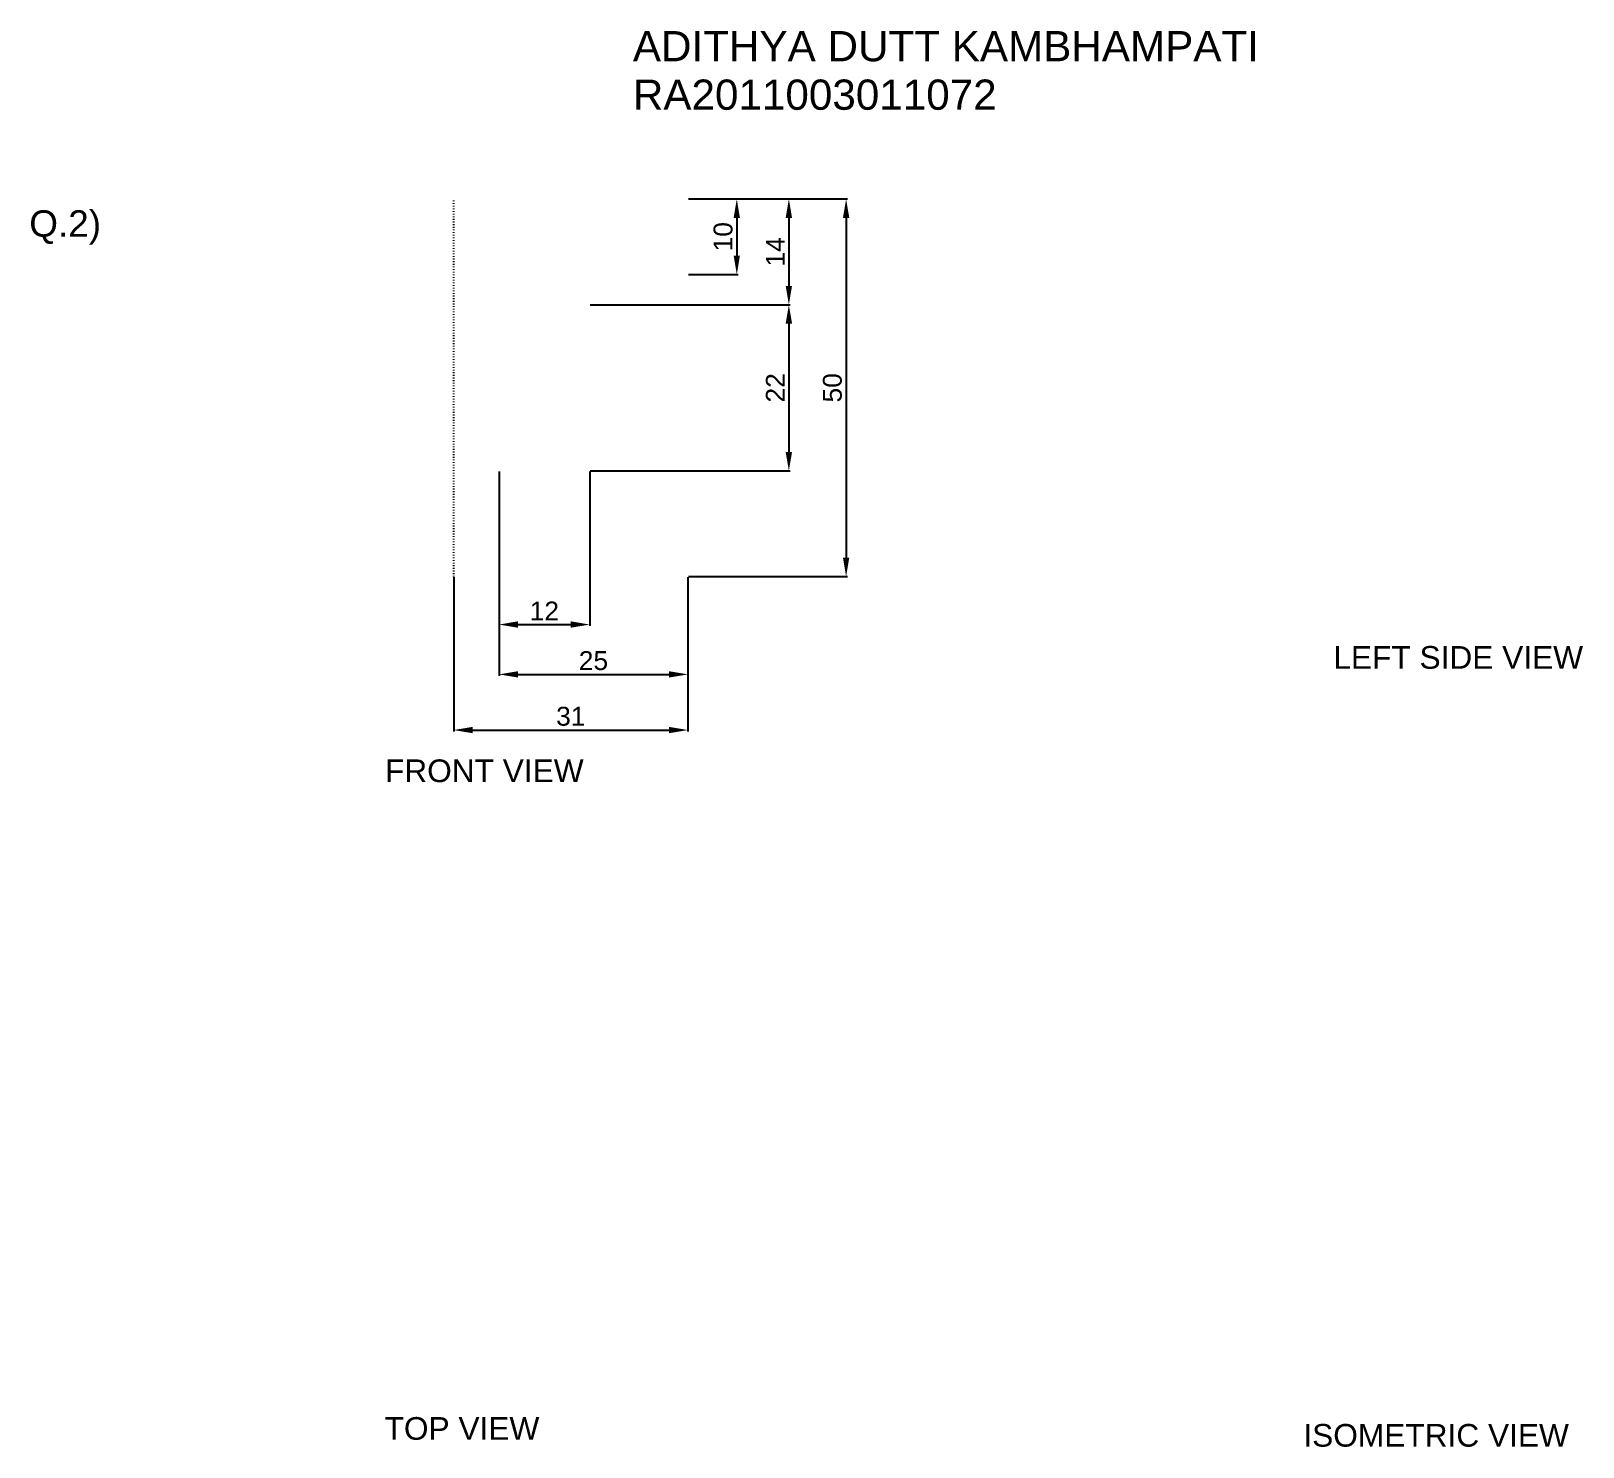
# Paper-space layout 'q2' of a CAD drawing. Header units: millimetres. Extents: x 17 to 223, y 15 to 203.
import ezdxf

# ---------------------------------------------------------------- set-up
doc = ezdxf.new("R2010")
doc.units = ezdxf.units.MM
doc.header["$MEASUREMENT"] = 0
doc.header["$PDMODE"] = 33
doc.header["$PDSIZE"] = 5
doc.linetypes.add('ACAD_VIEWBORDER_LINETYPE', pattern=[0.312598, 0.062598, -0.25])
doc.styles.get("Standard").update_dxf_attribs({"font": 'arial.ttf'})
doc.dimstyles.new('', dxfattribs={"dimtxt": 2.5, "dimasz": 2.5, "dimexe": 0.18, "dimexo": 0.0625, "dimgap": 0.53, "dimtad": 1, "dimdec": 0, "dimdsep": 46, "dimtxsty": 'Standard', "dimcen": 2.5, "dimadec": 0, "dimazin": 0, "dimtfac": 1, "dimtdec": 0, "dimtmove": 0, "dimatfit": 3, "dimfxl": 1, "dimtolj": 1, "dimtzin": 0, "dimarcsym": 0})

# ---------------------------------------------------------------- blocks, each defined once
blk = doc.blocks.new('*D13')
at = {"color": 0, "linetype": 'ByBlock', "lineweight": -2, "transparency": 16777216}
for p, q in [((91.5, 166.57), (117.98, 166.57)), ((117.8, 164.07), (117.8, 147.07)), ((91.5, 144.57), (117.98, 144.57))]:
    blk.add_line(p, q, dxfattribs=at)
at = {"color": 0, "transparency": 16777216}
for points in [[(117.38, 164.07), (118.22, 164.07), (117.8, 166.57)], [(117.38, 147.07), (118.22, 147.07), (117.8, 144.57)]]:
    blk.add_solid(points, dxfattribs=at)
at = {"layer": 'Defpoints', "color": 0, "transparency": 16777216}
for p in [(91.43, 166.57), (91.43, 144.57), (117.8, 144.57)]:
    blk.add_point(p, dxfattribs=at)
at = {"color": 0, "transparency": 16777216, "insert": (116.01, 155.57), "char_height": 2.5, "attachment_point": 5, "rotation": 90}
blk.add_mtext('\\A1;22', dxfattribs=at)
blk = doc.blocks.new('*D14')
at = {"color": 0, "linetype": 'ByBlock', "lineweight": -2, "transparency": 16777216}
for p, q in [((104.5, 180.57), (111.09, 180.57)), ((110.91, 178.07), (110.91, 173.07)), ((104.5, 170.57), (111.09, 170.57))]:
    blk.add_line(p, q, dxfattribs=at)
at = {"color": 0, "transparency": 16777216}
for points in [[(110.49, 178.07), (111.32, 178.07), (110.91, 180.57)], [(110.49, 173.07), (111.32, 173.07), (110.91, 170.57)]]:
    blk.add_solid(points, dxfattribs=at)
at = {"layer": 'Defpoints', "color": 0, "transparency": 16777216}
for p in [(104.43, 180.57), (104.43, 170.57), (110.91, 170.57)]:
    blk.add_point(p, dxfattribs=at)
at = {"color": 0, "transparency": 16777216, "insert": (109.1, 175.57), "char_height": 2.5, "attachment_point": 5, "rotation": 90}
blk.add_mtext('\\A1;10', dxfattribs=at)
blk = doc.blocks.new('*D15')
at = {"color": 0, "linetype": 'ByBlock', "lineweight": -2, "transparency": 16777216}
for p, q in [((111.15, 180.57), (117.98, 180.57)), ((117.8, 178.07), (117.8, 169.07)), ((104.5, 166.57), (117.98, 166.57))]:
    blk.add_line(p, q, dxfattribs=at)
at = {"color": 0, "transparency": 16777216}
for points in [[(117.38, 178.07), (118.22, 178.07), (117.8, 180.57)], [(117.38, 169.07), (118.22, 169.07), (117.8, 166.57)]]:
    blk.add_solid(points, dxfattribs=at)
at = {"layer": 'Defpoints', "color": 0, "transparency": 16777216}
for p in [(111.09, 180.57), (104.43, 166.57), (117.8, 166.57)]:
    blk.add_point(p, dxfattribs=at)
at = {"color": 0, "transparency": 16777216, "insert": (116.01, 173.57), "char_height": 2.5, "attachment_point": 5, "rotation": 90}
blk.add_mtext('\\A1;14', dxfattribs=at)
blk = doc.blocks.new('*D16')
at = {"color": 0, "linetype": 'ByBlock', "lineweight": -2, "transparency": 16777216}
for p, q in [((104.5, 180.57), (125.56, 180.57)), ((125.38, 178.07), (125.38, 133.07)), ((104.5, 130.57), (125.56, 130.57))]:
    blk.add_line(p, q, dxfattribs=at)
at = {"color": 0, "transparency": 16777216}
for points in [[(124.96, 178.07), (125.8, 178.07), (125.38, 180.57)], [(124.96, 133.07), (125.8, 133.07), (125.38, 130.57)]]:
    blk.add_solid(points, dxfattribs=at)
at = {"layer": 'Defpoints', "color": 0, "transparency": 16777216}
for p in [(104.43, 180.57), (104.43, 130.57), (125.38, 130.57)]:
    blk.add_point(p, dxfattribs=at)
at = {"color": 0, "transparency": 16777216, "insert": (123.57, 155.57), "char_height": 2.5, "attachment_point": 5, "rotation": 90}
blk.add_mtext('\\A1;50', dxfattribs=at)
blk = doc.blocks.new('*D17')
at = {"color": 0, "linetype": 'ByBlock', "lineweight": -2, "transparency": 16777216}
for p, q in [((79.43, 144.51), (79.43, 124.05)), ((91.43, 144.51), (91.43, 124.05)), ((81.93, 124.23), (88.93, 124.23))]:
    blk.add_line(p, q, dxfattribs=at)
at = {"color": 0, "transparency": 16777216}
for points in [[(81.93, 124.65), (81.93, 123.81), (79.43, 124.23)], [(88.93, 124.65), (88.93, 123.81), (91.43, 124.23)]]:
    blk.add_solid(points, dxfattribs=at)
at = {"layer": 'Defpoints', "color": 0, "transparency": 16777216}
for p in [(79.43, 144.57), (91.43, 144.57), (91.43, 124.23)]:
    blk.add_point(p, dxfattribs=at)
at = {"color": 0, "transparency": 16777216, "insert": (85.43, 126.02), "char_height": 2.5, "attachment_point": 5}
blk.add_mtext('\\A1;12', dxfattribs=at)
blk = doc.blocks.new('*D18')
at = {"color": 0, "linetype": 'ByBlock', "lineweight": -2, "transparency": 16777216}
for p, q in [((79.43, 130.51), (79.43, 117.45)), ((104.43, 130.51), (104.43, 117.45)), ((81.93, 117.63), (101.93, 117.63))]:
    blk.add_line(p, q, dxfattribs=at)
at = {"color": 0, "transparency": 16777216}
for points in [[(81.93, 118.05), (81.93, 117.21), (79.43, 117.63)], [(101.93, 118.05), (101.93, 117.21), (104.43, 117.63)]]:
    blk.add_solid(points, dxfattribs=at)
at = {"layer": 'Defpoints', "color": 0, "transparency": 16777216}
for p in [(79.43, 130.57), (104.43, 130.57), (104.43, 117.63)]:
    blk.add_point(p, dxfattribs=at)
at = {"color": 0, "transparency": 16777216, "insert": (91.93, 119.44), "char_height": 2.5, "attachment_point": 5}
blk.add_mtext('\\A1;25', dxfattribs=at)
blk = doc.blocks.new('*D19')
at = {"color": 0, "linetype": 'ByBlock', "lineweight": -2, "transparency": 16777216}
for p, q in [((73.43, 130.51), (73.43, 110.08)), ((104.43, 130.51), (104.43, 110.08)), ((75.93, 110.26), (101.93, 110.26))]:
    blk.add_line(p, q, dxfattribs=at)
at = {"color": 0, "transparency": 16777216}
for points in [[(75.93, 110.68), (75.93, 109.84), (73.43, 110.26)], [(101.93, 110.68), (101.93, 109.84), (104.43, 110.26)]]:
    blk.add_solid(points, dxfattribs=at)
at = {"layer": 'Defpoints', "color": 0, "transparency": 16777216}
for p in [(73.43, 130.57), (104.43, 130.57), (104.43, 110.26)]:
    blk.add_point(p, dxfattribs=at)
at = {"color": 0, "transparency": 16777216, "insert": (88.93, 112.07), "char_height": 2.5, "attachment_point": 5}
blk.add_mtext('\\A1;31', dxfattribs=at)

psp = doc.layouts.new('q2')

# ---------------------------------------------------------------- linework, layer by layer
at = {"linetype": 'ACAD_VIEWBORDER_LINETYPE'}
psp.add_line((73.43, 130.57), (73.43, 180.57), dxfattribs=at)

# ---------------------------------------------------------------- texts
for s, height, p in [('ADITHYA DUTT KAMBHAMPATI', 4, (97.15, 198.8)), ('RA2011003011072', 4, (97.15, 192.38)), ('Q.2)', 3.5, (17.24, 175.57)), ('LEFT SIDE VIEW', 3, (189.88, 118.38)), ('FRONT VIEW', 3, (64.33, 103.37)), ('TOP VIEW', 3, (64.28, 16.3)), ('ISOMETRIC VIEW', 3, (185.91, 15.39))]:
    psp.add_text(s, height=height).set_placement(p)

# ---------------------------------------------------------------- dimensions: what is measured, and where the dimension line sits
for base, p2, picture, middle in [((110.91, 170.57), (104.43, 170.57), '*D14', (109.1, 175.57)), ((125.38, 130.57), (104.43, 130.57), '*D16', (123.57, 155.57))]:
    dim = psp.add_linear_dim(base=base, p1=(104.43, 180.57), p2=p2, angle=90, dimstyle='', override={"dimlfac": -1})
    dim.commit()
    dim.dimension.update_dxf_attribs({"geometry": picture, "text_midpoint": middle})
dim = psp.add_linear_dim(base=(117.8, 166.57), p1=(111.09, 180.57), p2=(104.43, 166.57), angle=90, dimstyle='')
dim.commit()
dim.dimension.update_dxf_attribs({"geometry": '*D15', "text_midpoint": (116.01, 173.57)})
dim = psp.add_linear_dim(base=(117.8, 144.57), p1=(91.43, 166.57), p2=(91.43, 144.57), angle=90, dimstyle='', override={"dimlfac": -1})
dim.commit()
dim.dimension.update_dxf_attribs({"geometry": '*D13', "text_midpoint": (117.8, 155.57), "dimtype": 160})
for base, p1, p2, picture, middle in [((91.43, 124.23), (79.43, 144.57), (91.43, 144.57), '*D17', (85.43, 126.02)), ((104.43, 110.26), (73.43, 130.57), (104.43, 130.57), '*D19', (88.93, 112.07)), ((104.43, 117.63), (79.43, 130.57), (104.43, 130.57), '*D18', (91.93, 119.44))]:
    dim = psp.add_linear_dim(base=base, p1=p1, p2=p2, dimstyle='', override={"dimlfac": -1})
    dim.commit()
    dim.dimension.update_dxf_attribs({"geometry": picture, "text_midpoint": middle})

doc.saveas('drawing.dxf')
